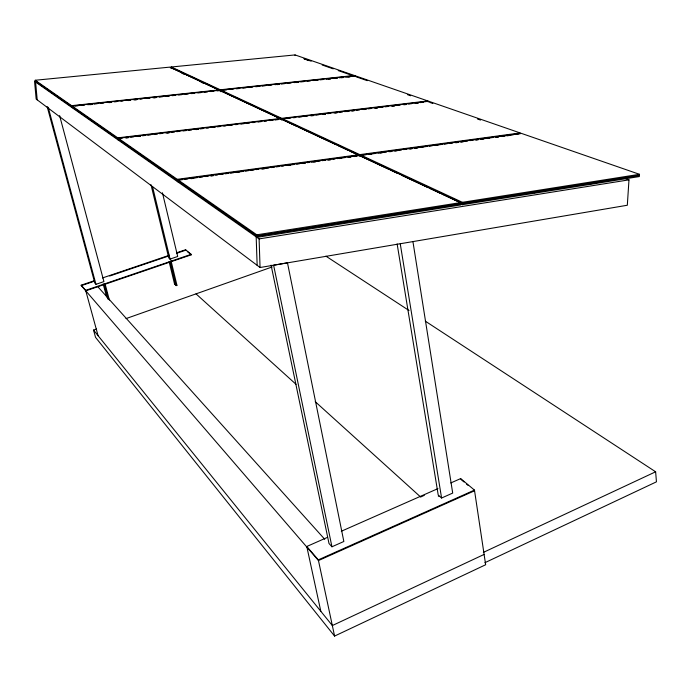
<?xml version="1.0" encoding="UTF-8"?>
<svg xmlns="http://www.w3.org/2000/svg" width="691" height="691" viewBox="0 0 691 691"><rect width="100%" height="100%" fill="white"/><g stroke="black" fill="none" stroke-linecap="round" stroke-linejoin="round"><path stroke-width="1.04" d="M427.807 101.732L427.815 100.946L355.096 75.742L220.956 90.089L220.99 90.832L281.747 119.163L283.88 118.904M428.774 102.069L428.783 101.283L282.533 118.714L282.559 119.534L359.812 155.561L359.804 154.629L282.533 118.714M460.897 202.549L460.871 203.612L256.853 235.951L178.105 180.869L178.053 179.885L359.501 155.294L460.897 202.549L256.819 234.819L178.053 179.885M462.374 203.638L639.408 175.566L639.339 176.559L462.348 204.7L462.374 203.638L441.877 194.076M462.374 203.379L462.4 202.316L360.849 155.112L360.857 156.045L462.374 203.379L639.425 175.315L639.495 174.313L521.342 133.363L360.849 155.112M520.09 133.821L520.116 132.94L428.783 101.283M628.983 179.859L627.316 205.244L260.058 267.512L36.165 99.063L34.55 81.296L259.099 238.905L628.983 179.859L625.571 178.641M170.945 260.455L176.948 285.288L176.49 285.599L175.98 285.573L170.185 261.725M175.955 285.53L176.948 285.288M175.583 284.001L174.607 284.286L169.096 261.569M170.686 259.47L170.15 259.35M174.616 284.234L175.194 283.949M438.915 496.026L438.344 496.216M96.585 329.002L93.544 330.073L95.539 337.346L334.582 636.074L485.652 564.746L474.467 490.092L460.655 478.595L450.791 482.949M484.901 562.699L656.45 481.834L655.629 471.798L425.293 321.142M484.106 554.424L332.345 625.554L93.544 330.073M483.346 552.403L655.629 471.798M327.491 537.348L306.778 546.486L318.318 559.857L474.467 490.092M474.57 490.765L318.473 560.548L81.322 285.651L81.192 285.176L94.373 280.701M331.948 546.78L343.842 541.485L287.473 262.805L273.61 265.214L331.948 546.78L328.994 543.489L271.088 265.154M397.126 243.906L438.224 495.067L441.584 498.021L452.7 493.08L412.933 241.582M341.302 531.258L437.964 488.606M421.311 496.674L424.274 495.369M126.012 318.603L272.133 266.968M47.118 106.466L94.814 283.034L95.963 284.312L103.918 281.608L59.616 115.604M150.984 184.704L168.734 257.89L170.072 259.073L177.691 256.473L162.445 192.78M81.192 285.176L85.658 290.35L191.157 254.348L191.26 254.815L85.788 290.825M102.484 277.955L169.39 255.238M176.49 252.828L185.611 249.736L191.157 254.348M81.322 285.651L94.503 281.177M109.705 276.011L167.481 256.396M176.602 253.295L185.724 250.194L185.611 249.736M462.4 202.316L639.495 174.313M256.862 236.236L460.871 203.88L460.845 204.942L256.905 237.367L256.862 236.236L178.114 181.12L178.174 182.104M429.793 209.287L431.927 208.95M490.515 199.647L492.64 199.31M529.919 193.394L532.053 193.048M534.186 192.711L536.311 192.374M590.632 183.754L592.766 183.409M594.899 183.072L597.024 182.735M182.631 179.591L177.302 180.308L118.446 139.15L118.386 138.278L177.25 179.332L358.456 154.81L358.465 155.743L353.136 156.46M359.804 154.629L520.116 132.94M184.765 179.297L187.961 178.865M190.085 178.58L197.548 177.561M199.682 177.276L202.878 176.844M205.011 176.55L208.207 176.119M210.34 175.834L213.536 175.393M215.661 175.108L217.795 174.823M219.928 174.529L223.124 174.097M225.257 173.804L228.453 173.372M230.587 173.087L233.783 172.655M235.916 172.361L243.37 171.351M245.504 171.057L248.7 170.625M250.833 170.34L254.029 169.908M256.162 169.615L258.287 169.33M261.492 168.889L268.946 167.878M271.079 167.593L274.275 167.162M276.409 166.868L279.605 166.436M281.738 166.151L283.863 165.857M287.067 165.425L294.521 164.415M296.655 164.121L299.851 163.689M301.984 163.404L305.18 162.964M307.314 162.679L309.438 162.385M311.572 162.1L320.097 160.943M322.231 160.657L325.426 160.217M327.56 159.932L330.756 159.5M332.889 159.206L335.014 158.921M337.148 158.628L345.673 157.479M347.806 157.185L351.002 156.753M363.017 155.121L366.221 154.689M368.363 154.395L375.844 153.385M377.977 153.091L386.528 151.934M388.662 151.649L391.866 151.208M394.008 150.923L401.48 149.904M403.622 149.619L406.826 149.178M408.96 148.893L412.164 148.453M414.306 148.168L427.124 146.423M429.266 146.138L432.471 145.706M434.604 145.412L442.085 144.402M444.227 144.108L447.431 143.676M449.565 143.382L452.769 142.951M454.911 142.657L458.116 142.225M460.249 141.931L467.729 140.921M469.871 140.627L473.076 140.195M475.209 139.902L478.414 139.47M480.556 139.185L493.374 137.44M495.507 137.155L498.721 136.714M500.854 136.429L513.672 134.685M515.814 134.399L519.019 133.968M191.165 178.675L193.299 178.39M211.411 175.929L213.545 175.644M236.987 172.456L239.121 172.171M262.563 168.984L264.696 168.699M288.138 165.52L290.263 165.227M303.055 163.491L305.189 163.206M313.705 162.048L315.839 161.754M328.631 160.018L330.756 159.733M339.281 158.576L341.414 158.282M348.877 157.272L351.002 156.987M354.198 156.555L356.331 156.261M369.426 154.482L371.568 154.197M380.11 153.031L382.253 152.746M389.733 151.726L391.866 151.441M395.071 151.001L397.213 150.716M410.031 148.971L412.164 148.686M415.369 148.245L417.511 147.96M420.715 147.529L422.849 147.235M435.675 145.49L437.809 145.205M455.974 142.743L458.107 142.45M461.312 142.018L463.454 141.724M476.272 139.988L478.414 139.694M481.618 139.262L483.752 138.969M486.956 138.537L489.09 138.243M496.57 137.233L498.712 136.939M501.916 136.507L504.05 136.213M507.254 135.781L509.397 135.488M122.117 138.209L117.833 138.718L72.175 106.785L72.114 106.008L117.772 137.855L280.503 118.481L280.529 119.31M220.956 90.089L281.729 118.334L427.815 100.946M118.386 138.278L281.315 118.861L358.456 154.81M125.321 137.829L128.535 137.44M130.677 137.189L133.89 136.801M137.103 136.421L140.308 136.041M142.45 135.781L145.663 135.401M147.805 135.142L151.009 134.762M154.223 134.374L157.436 133.994M159.578 133.734L162.791 133.354M165.995 132.974L169.209 132.586M171.351 132.335L174.564 131.946M176.706 131.696L179.91 131.307M183.124 130.927L186.337 130.547M188.479 130.288L191.683 129.908M194.897 129.528L198.11 129.139M200.252 128.889L203.465 128.5M206.669 128.12L208.812 127.861M212.025 127.481L215.238 127.101M217.371 126.842L220.584 126.462M223.798 126.073L225.94 125.822M229.153 125.434L232.357 125.054M235.571 124.674L237.713 124.415M240.926 124.034L244.13 123.646M246.272 123.395L249.486 123.007M252.699 122.627L254.841 122.376M258.045 121.987L261.258 121.607M264.472 121.219L266.614 120.968M269.818 120.588L273.031 120.199M275.173 119.949L278.387 119.56M287.076 118.524L290.28 118.144M293.476 117.764L295.61 117.505M298.806 117.124L302.002 116.744M304.135 116.494L307.331 116.105M310.535 115.725L313.731 115.345M315.865 115.095L319.061 114.706M322.265 114.326L325.461 113.946M327.594 113.695L330.79 113.307M333.986 112.927L337.191 112.547M339.316 112.296L342.52 111.907M344.654 111.657L348.912 111.147M351.045 110.888L354.241 110.508M356.375 110.258L359.579 109.878M362.775 109.489L365.971 109.109M368.104 108.858L371.3 108.478M374.505 108.09L377.701 107.71M379.834 107.459L383.03 107.079M385.163 106.82L388.359 106.44M391.564 106.06L394.76 105.68M396.893 105.421L400.089 105.041M403.285 104.661L406.489 104.281M408.623 104.021L411.819 103.641M415.015 103.261L418.21 102.881M420.344 102.622L423.548 102.242M126.41 137.915L128.552 137.656M138.183 136.507L140.325 136.257M167.084 133.061L169.226 132.802M195.976 129.606L198.118 129.355M221.025 91.765L220.999 91.022L281.755 119.37L283.889 119.111M311.606 115.803L313.74 115.552M323.328 114.404L325.461 114.153M335.057 113.004L337.191 112.745M346.787 111.605L348.92 111.346M352.116 110.966L354.25 110.715M363.846 109.567L365.971 109.316M375.567 108.167L377.701 107.908M392.626 106.129L394.76 105.878M404.356 104.73L406.489 104.479M416.077 103.33L418.21 103.08M71.631 105.671L71.7 106.449L35.25 80.959L35.189 80.251L71.631 105.671L219.194 89.908L219.228 90.651L217.086 90.884M220.308 89.787L220.343 90.53L171.299 67.666L171.264 66.992L220.308 89.787L354.319 75.474L354.328 76.183L352.185 76.416M72.114 106.008L219.842 90.21L280.503 118.481M74.904 106.103L78.109 105.766M81.313 105.421L84.527 105.075M87.731 104.73L92.007 104.272M94.149 104.047L97.353 103.702M100.558 103.356L103.771 103.019M108.046 102.562L111.251 102.216M114.456 101.871L116.598 101.637M120.873 101.18L123.015 100.955M127.291 100.497L130.495 100.152M133.7 99.806L136.913 99.469M140.118 99.124L142.251 98.891M146.527 98.433L149.74 98.096M152.944 97.751L156.149 97.405M159.362 97.06L162.566 96.723M165.771 96.377L168.984 96.032M172.189 95.686L175.393 95.341M178.606 95.004L181.811 94.658M185.015 94.313L188.22 93.967M191.433 93.631L194.637 93.285M197.842 92.939L201.055 92.594M204.26 92.257L207.464 91.912M210.677 91.566L213.882 91.221M223.556 90.184L226.769 89.839M229.991 89.502L233.204 89.156M236.417 88.811L239.639 88.465M242.852 88.12L246.065 87.774M249.278 87.429L252.5 87.092M255.713 86.746L259.997 86.289M262.148 86.055L265.361 85.71M268.574 85.364L271.788 85.019M275.009 84.673L279.294 84.216M281.436 83.991L284.657 83.646M287.871 83.3L291.084 82.955M294.297 82.609L298.59 82.151M300.732 81.927L303.945 81.581M307.167 81.236L310.38 80.89M313.593 80.545L317.886 80.087M320.028 79.854L323.241 79.508M326.454 79.171L330.747 78.705M332.889 78.48L337.173 78.023M339.324 77.789L343.608 77.332M345.75 77.098L350.035 76.641M89.882 104.695L92.024 104.471M109.126 102.639L111.268 102.406M128.371 100.575L130.504 100.342M134.78 99.884L136.922 99.659M147.615 98.511L149.748 98.286M154.024 97.828L156.166 97.595M166.851 96.446L168.993 96.222M277.16 84.63L279.302 84.397M296.448 82.566L298.59 82.333M315.744 80.493L317.886 80.268M328.605 79.12L330.747 78.886M335.031 78.428L337.182 78.195M341.466 77.737L343.608 77.513M347.893 77.047L350.043 76.822M35.189 80.251L170.236 67.087L219.194 89.908M171.264 66.992L295.048 54.926L354.319 75.474M304.109 58.718L311.14 61.162M322.187 65.006L333.235 68.85M338.253 70.594L353.326 75.837M356.115 76.805L367.223 80.666M407.612 94.71L410.644 95.764M429.785 102.423L432.834 103.477M477.472 118.999L480.521 120.061M304.109 58.882L309.127 60.635M171.316 67.839L220.351 90.72M282.567 119.742L296.249 126.133M298.21 127.049L336.344 144.842M338.305 145.749L348.083 150.318M350.035 151.225L359.812 155.786M360.857 156.278L388.187 169.027M390.139 169.943L396.971 173.13M401.851 175.402L428.213 187.702M430.165 188.608L439.925 193.169M170.28 67.77L172.197 68.668M181.793 73.151L184.678 74.498M200.995 82.125L203.871 83.473M460.396 203.785L462.348 204.7M325.927 256.154L409.029 310.509M187.304 251.515L191.26 254.815M461.571 479.943L464.007 481.973M466.442 484.002L468.066 485.358M196.028 293.865L296.059 384.334M315.208 401.652L420.784 497.149M97.828 286.722L324.753 539.3M85.658 290.35L98.079 335.696M48.189 107.269L95.963 284.312M105.092 283.966L109.385 300.067M104.462 284.701L107.407 295.739M104.065 284.208L108.09 299.307M103.158 283.941L106.647 296.992M152.556 186.734L170.072 259.073M306.778 546.486L320.823 611.302M318.318 559.857L334.582 636.074M400.244 243.742L441.584 498.021M460.655 478.595L460.759 479.26M35.587 82.022L37.202 99.841M35.327 81.84L35.267 81.132L71.709 106.647L71.778 107.425M72.261 107.761L72.192 106.984L117.85 138.934L117.911 139.807M118.524 140.23L118.463 139.366L177.311 180.558L177.371 181.543M117.772 137.855L117.833 138.718M177.25 179.332L177.302 180.308M219.842 90.21L219.868 90.953M259.099 238.905L260.058 267.512M256.819 234.819L256.853 235.951M256.171 236.858L257.156 265.327M281.729 118.334L281.747 119.163M281.755 119.37L281.773 120.191M295.048 54.926L295.066 55.582M355.096 75.742L355.105 76.451M359.501 155.294L359.501 156.226"/></g></svg>
